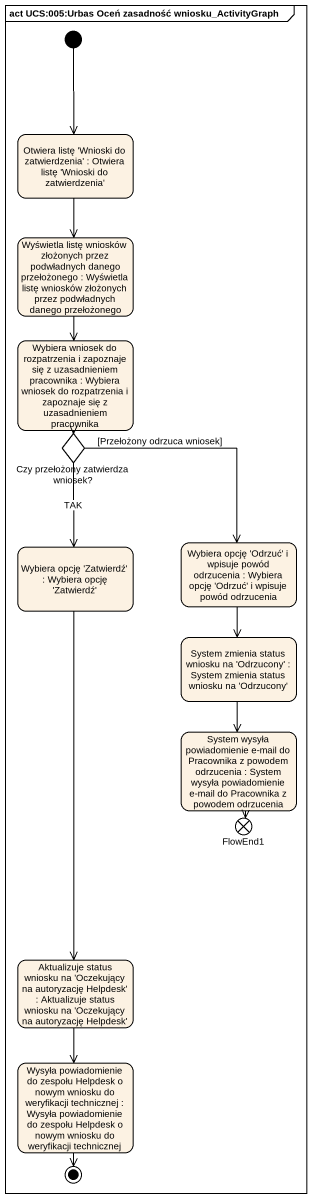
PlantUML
@startuml
mainframe act UCS:005:Urbas Oceń zasadność wniosku_ActivityGraph
hide empty description
state "Otwiera listę 'Wnioski do zatwierdzenia' : Otwiera listę 'Wnioski do zatwierdzenia'" as Otwiera_listę_Wnioski_do
state "Wyświetla listę wniosków złożonych przez podwładnych danego przełożonego : Wyświetla listę wniosków złożonych przez podwładnych danego przełożonego" as Wyświetla_listę_wniosków
state "Wybiera wniosek do rozpatrzenia i zapoznaje się z uzasadnieniem pracownika : Wybiera wniosek do rozpatrzenia i zapoznaje się z uzasadnieniem pracownika" as Wybiera_wniosek_do
state "Czy przełożony zatwierdza wniosek?" as Czy_przełożony_zatwierdza <<choice>>
state "Wybiera opcję 'Odrzuć' i wpisuje powód odrzucenia : Wybiera opcję 'Odrzuć' i wpisuje powód odrzucenia" as Wybiera_opcję_Odrzuć_i
state "Wybiera opcję 'Zatwierdź' : Wybiera opcję 'Zatwierdź'" as Wybiera_opcję_Zatwierdź
state "System zmienia status wniosku na 'Odrzucony' : System zmienia status wniosku na 'Odrzucony'" as System_zmienia_status
state "System wysyła powiadomienie e-mail do Pracownika z powodem odrzucenia : System wysyła powiadomienie e-mail do Pracownika z powodem odrzucenia" as System_wysyła_powiadomienie
state FlowEnd1 <<end>>
state "Aktualizuje status wniosku na 'Oczekujący na autoryzację Helpdesk' : Aktualizuje status wniosku na 'Oczekujący na autoryzację Helpdesk'" as Aktualizuje_status_wniosku
state "Wysyła powiadomienie do zespołu Helpdesk o nowym wniosku do weryfikacji technicznej : Wysyła powiadomienie do zespołu Helpdesk o nowym wniosku do weryfikacji technicznej" as Wysyła_powiadomienie_do
[*] --> Otwiera_listę_Wnioski_do
Otwiera_listę_Wnioski_do --> Wyświetla_listę_wniosków
Wyświetla_listę_wniosków --> Wybiera_wniosek_do
Wybiera_wniosek_do --> Czy_przełożony_zatwierdza
Czy_przełożony_zatwierdza --> Wybiera_opcję_Odrzuć_i : [Przełożony odrzuca wniosek]
Czy_przełożony_zatwierdza --> Wybiera_opcję_Zatwierdź : TAK
Wybiera_opcję_Odrzuć_i --> System_zmienia_status
Wybiera_opcję_Zatwierdź --> Aktualizuje_status_wniosku
System_zmienia_status --> System_wysyła_powiadomienie
System_wysyła_powiadomienie --> FlowEnd1
Aktualizuje_status_wniosku --> Wysyła_powiadomienie_do
Wysyła_powiadomienie_do --> [*]
@enduml
